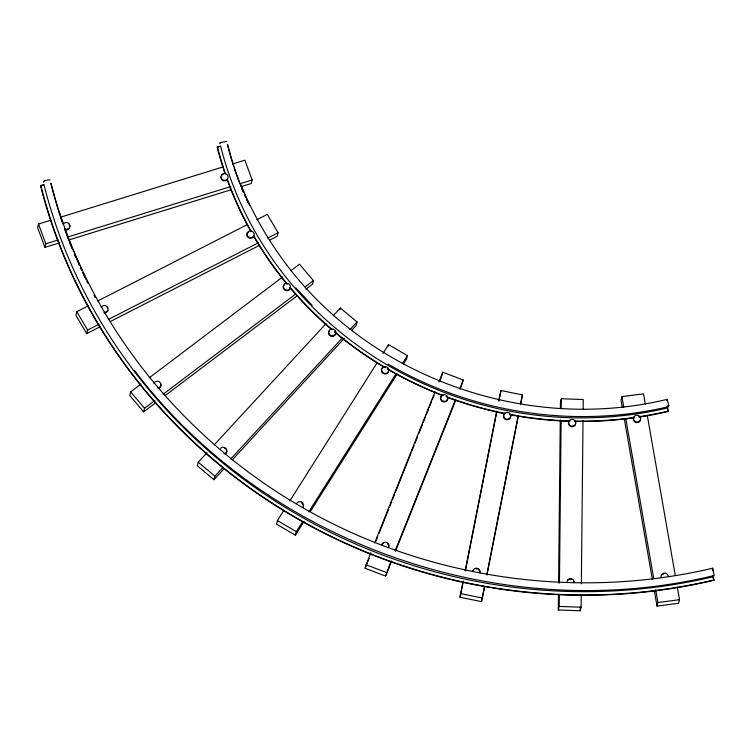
<?xml version="1.0" encoding="UTF-8"?>
<svg xmlns="http://www.w3.org/2000/svg" width="752" height="752" viewBox="0 0 752 752"><rect width="100%" height="100%" fill="white"/><g stroke="black" fill="none" stroke-linecap="round" stroke-linejoin="round"><path stroke-width="1.13" d="M581.24 594.306L581.108 607.212L580.206 610.765L558.322 609.985L558.473 594.729M558.595 582.997L560.259 419.898M560.381 408.167L560.437 402.301L561.34 398.748L583.232 399.528L583.129 408.919M558.322 609.985L559.215 606.432L559.338 594.7M559.46 582.96L561.114 421.045M561.246 408.129L561.34 398.748M580.206 610.765L580.243 607.249M581.343 583.749L583.016 420.65M388.079 364.006C471.692 413.074 574.096 428.978 668.519 406.682L668.725 405.272L667.09 399.35C528.365 433.03 372.757 378.933 286.559 264.742L286.606 264.807C268.032 240.217 252.597 213.324 240.913 184.804M388.615 547.484L388.718 545.35L387.477 543.527M388.765 546.892L388.869 544.758L387.628 542.935L385.513 542.126L383.341 542.643L381.931 544.279M447.6 397.77L447.496 399.904L446.096 401.54L443.924 402.057L441.809 401.248L440.569 399.425L440.663 397.291L442.073 395.655M639.021 417.097A365.359 344.407 14.2 0 0 668.246 411.429L667.353 406.296L667.522 407.941A361.966 341.201 14.2 0 1 220.58 146.02L217.168 147.148A365.359 344.407 14.2 0 0 225.111 173.862M638.993 416.758A365.105 344.172 14.2 0 0 668.208 411.1L668.293 411.457M660.923 577.564L661.412 574.866L662.991 573.391L665.21 573.09L667.231 574.105L668.274 576.032M484.664 586.588L481.506 601.619L459.98 597.238L463.157 581.174M465.187 570.843L496.677 411.297M498.717 400.966L500.973 390.523L522.499 394.903L520.685 404.087M459.98 597.238L463.147 582.208M465.413 570.73L496.903 411.184M498.933 400.854L500.973 390.523M481.506 601.619L484.448 586.701M486.939 574.067L518.203 415.668M520.694 403.044L521.371 399.603M486.929 575.111L518.419 415.565M302.962 507.431L303.601 504.761L302.699 502.778L300.762 501.631L298.516 501.781L296.824 503.154M43.691 182.332C41.896 180.687 48.852 179.606 50.121 179.944M50.835 220.214L38.502 224.03L37.6 227.593L44.913 247.37L59.493 242.858M44.913 247.37L45.806 243.808L38.502 224.03M88.257 305.829L76.807 311.676L75.914 315.229L86.696 333.597L100.232 326.688M86.696 333.597L87.599 330.043L76.807 311.676M140.887 384.15L130.622 391.914L129.72 395.467L143.651 411.861L155.786 402.687M143.651 411.861L144.553 408.308L154.818 400.543M219.81 143.698L220.43 142.551L226.747 141.357M232.518 163.992L244.851 160.176L252.155 179.954L251.262 183.507L241.166 186.637M206.969 452.751L198.237 462.226L197.334 465.779L213.982 479.72L224.312 468.515M213.982 479.72L214.884 476.157L222.827 467.547M256.883 219.706L267.298 214.386L278.08 232.753L277.187 236.307L269.902 240.029M291.09 270.56L299.484 264.206L313.415 280.609L312.522 284.162L305.989 289.097M283.664 510.702L277.422 520.591L276.52 524.144L295.376 535.198L304.128 521.362M339.942 309.805L340.393 308.029L357.04 321.969L356.138 325.522L351.372 330.692M295.376 535.198L296.279 531.645L302.52 521.756M388.126 346.362L388.577 344.585L407.434 355.64L406.541 359.193L403.42 364.137M391.67 560.879L385.597 576.107L365.096 568.268L370.764 552.758M385.597 576.107L390.833 561.678M442.12 374.891L442.796 372.221L463.298 380.061L460.224 389.047M521.597 398.457L522.499 394.903M645.338 404.228L643.524 393.813L621.932 396.652L621.03 400.205L622.242 407.152M667.09 399.35L666.817 400.468M677.298 586.974L679.517 599.692L678.624 603.245L657.022 606.093L657.925 602.531L655.697 589.812M712.435 569.095L712.717 568.192L714.174 575.515C502.806 626.783 265.729 544.316 134.392 370.341M566.764 582.462L567.628 579.858L569.471 578.664L571.717 578.749L573.532 580.074L574.208 582.133M374.675 542.963L434.985 391.801M438.886 382.007L442.796 372.221M365.096 568.268L368.997 558.482M375.944 541.083L377.673 536.731M378.98 533.469L388.521 509.546M389.395 507.365L391.557 501.932M392.431 499.76L394.603 494.318M395.467 492.146L411.09 452.995M411.955 450.815L414.126 445.381M414.991 443.201L417.595 436.677M418.902 433.415L422.37 424.711M423.235 422.539L425.406 417.106M426.271 414.925L428.443 409.492M429.307 407.311L431.479 401.878M432.353 399.697L434.083 395.355M439.723 381.217L441.894 375.774M395.167 550.802L455.486 399.632M459.82 388.756L463.298 380.061M395.571 551.094L455.881 399.923M225.92 453.531L226.784 451.576L226.258 449.48M329.357 330.664L328.492 332.619L329.019 334.715L330.73 336.153L332.976 336.379L334.903 335.307L335.918 332.76L335.392 330.673L333.672 329.235L331.425 329.009L329.508 330.072L328.643 332.027L329.169 334.123L330.88 335.561L333.127 335.787L335.054 334.715M40.796 185.537L43.936 184.597A541.957 510.871 14.2 0 0 713.131 576.765L713.921 580.29L712.539 575.346M220.383 146.443L217.431 146.95M504.545 413.835L503.473 415.687L503.765 417.811L505.316 419.409L507.534 419.86L509.565 418.996L510.646 417.144L510.354 415.01M472.886 570.853L473.957 569.001L475.997 568.136L478.216 568.587L479.767 570.185L480.058 572.31M472.735 571.445L473.807 569.593M289.915 500.823L377.335 362.389M382.956 353.487L388.577 344.585M308.771 511.868L396.201 373.434M402.442 363.545L407.434 355.64M310.369 511.473L397.169 374.026M227.424 144.91L227.471 144.713A354.822 334.471 14.2 0 0 233.759 166.596M153.906 383.661L155.119 381.884L157.215 381.151L159.396 381.753L160.834 383.435L160.975 385.579L159.762 387.346L157.666 388.079M159.612 387.938L160.825 386.171L160.684 384.028M284.435 284.576L283.222 286.343L283.354 288.486L284.792 290.178L286.973 290.77L289.078 290.037L290.281 288.27M381.79 544.871L383.191 543.235M43.409 181.439L44.161 181.053M220.035 142.852L220.787 142.466M214.123 444.996L326.095 323.539M333.239 315.784L340.393 308.029M230.77 458.936L342.743 337.469M349.887 329.714L357.04 321.969M232.246 459.904L344.228 338.438M101.257 307.389L102.78 305.857L104.989 305.491L107.038 306.431L108.147 308.32L107.743 311.037L106.22 312.569L104.011 312.935M107.893 310.444L106.37 311.977L104.161 312.343M248.668 231.86L247.145 233.393L246.891 235.517L248 237.406L250.059 238.346L252.268 237.98L253.791 236.438M640.337 420.293L638.758 421.778L636.53 422.069L634.519 421.064L633.475 419.137M661.262 575.459L663.95 573.832M388.333 371.892L386.641 373.265L384.404 373.415L382.458 372.278L381.555 370.285M149.281 377.795L282.696 276.905M163.212 394.198L295.696 294.013M305.021 286.954L313.415 280.609M165.111 395.637L297.595 295.451M63.375 223.842L65.161 222.583L67.417 222.592L69.269 223.852L70.021 225.891L69.231 228.514L67.445 229.774L65.189 229.764M69.381 227.922L67.595 229.181L65.339 229.172M221.426 175.479L223.212 174.22M227.433 179.559L225.647 180.809L223.391 180.809L221.539 179.549L220.787 177.51L221.577 174.887L223.363 173.627L225.619 173.627L227.471 174.896L228.223 176.927L227.583 178.967L225.797 180.217L223.541 180.217L221.69 178.957L220.928 176.917M575.12 424.918L573.278 426.111L571.022 426.027L569.217 424.701L568.54 422.643M567.478 580.45L569.32 579.256L571.567 579.341M220.524 448.286L222.442 447.224L224.688 447.449L226.408 448.888L226.935 450.984L226.07 452.939L224.143 454.001M97.628 301.044L247.521 224.491M87.599 330.043L99.048 324.197M108.42 319.412L258.303 242.849M267.674 238.064L278.08 232.753M110.638 321.367L259.487 245.34M60.931 217.093L223.541 166.775M45.806 243.808L58.148 239.991M68.235 236.871L230.855 186.552M239.822 183.77L252.155 179.954M68.46 240.076L231.071 189.758M50.798 183.497L50.845 183.3A534.813 504.141 14.2 0 0 59.963 215.157M40.74 185.688L43.757 185.03M668.65 404.905L668.763 405.798M668.378 406.296L668.114 405.488L668.406 406.428M668.171 411.316L667.428 408.43M713.883 579.961L713.845 579.971A545.097 513.832 14.2 0 1 40.834 185.537M712.717 568.192C573.259 601.149 422.013 577.705 298.516 505.231C187.521 440.343 99.584 335.608 59.634 212.957M657.925 602.531L679.517 599.692M559.215 606.432L581.108 607.212M475.847 568.728L476.956 568.954M460.882 593.685L482.399 598.066M365.989 564.714L386.49 572.554M301.58 502.797L303.451 505.353M277.422 520.591L296.279 531.645M224.538 448.042L225.393 448.756M198.237 462.226L214.884 476.157M478.065 569.179L479.616 570.777L479.908 572.902M295.856 287.866L312.136 305.312M130.622 391.914L144.553 408.308M106.887 307.023L107.442 307.963M243.648 192.127L241.796 187.953A354.568 334.236 14.2 0 0 243.507 192.221M244.569 194.213L245.96 197.344M246.891 199.43L249.664 205.691M72.775 249.495L73.705 251.6M74.636 253.697L76.037 256.846M76.967 258.942L79.759 265.23M80.69 267.327L82.081 270.476M83.011 272.572L85.803 278.87M69.118 224.444L69.88 226.484M575.007 421.44L575.684 423.498M573.381 580.666L574.058 582.725M712.511 569.621L712.764 570.693M40.514 185.65L40.523 185.688A545.35 514.077 14.2 0 0 713.874 580.271M647.359 415.79L675.268 575.402M621.932 396.652L623.746 407.067M625.767 418.629L653.676 578.241M624.263 418.714L652.379 579.482M654.4 591.053L657.022 606.093M713.15 576.775L712.999 575.581M227.696 144.713L227.696 144.76A354.568 334.236 14.2 0 0 233.985 166.624M634.453 417.764A365.359 344.407 14.2 0 1 574.462 421.402M569.828 421.289A365.359 344.407 14.2 0 1 509.809 414.737M505.241 413.844A365.359 344.407 14.2 0 1 447.111 397.319M442.759 395.674A365.359 344.407 14.2 0 1 387.336 369.119M384.347 367.352A365.359 344.407 14.2 0 1 334.499 332.008M331.867 329.78A365.359 344.407 14.2 0 1 289.905 287.649M286.982 284.153A365.359 344.407 14.2 0 1 253.349 235.818M250.557 230.92A365.359 344.407 14.2 0 1 227.057 179.39M634.434 417.435A365.105 344.172 14.2 0 1 574.49 421.064M569.856 420.951A365.105 344.172 14.2 0 1 509.884 414.399M505.316 413.515A365.105 344.172 14.2 0 1 446.133 396.595M442.872 395.355A365.105 344.172 14.2 0 1 387.496 368.809M385.494 367.643A365.105 344.172 14.2 0 1 334.687 331.735M332.055 329.508A365.105 344.172 14.2 0 1 290.122 287.405M287.198 283.908A365.105 344.172 14.2 0 1 253.593 235.611M251.365 231.701A365.105 344.172 14.2 0 1 227.32 179.22M225.384 173.693A365.105 344.172 14.2 0 1 217.46 146.941M242.858 191.158A354.822 334.471 14.2 0 1 241.561 187.991M239.061 181.617A354.822 334.471 14.2 0 1 234.116 167.677M248.104 202.673A354.568 334.236 14.2 0 1 246.684 199.553M245.763 197.466A354.568 334.236 14.2 0 1 244.4 194.317M241.345 186.947A354.568 334.236 14.2 0 1 234.333 167.705M75.585 256.958A534.813 504.141 14.2 0 1 74.692 254.843M72.07 248.489A534.813 504.141 14.2 0 1 69.955 243.169M68.31 238.892A534.813 504.141 14.2 0 1 64.747 229.219M62.858 223.823A534.813 504.141 14.2 0 1 60.32 216.247M95.128 297.416A534.559 503.896 14.2 0 1 94.056 295.376M87.768 283.072A534.559 503.896 14.2 0 1 86.762 281.004M85.756 278.936A534.559 503.896 14.2 0 1 82.805 272.703M81.836 270.617A534.559 503.896 14.2 0 1 80.408 267.486M79.468 265.39A534.559 503.896 14.2 0 1 76.695 259.083M75.792 256.968A534.559 503.896 14.2 0 1 74.467 253.8M72.286 248.498A534.559 503.896 14.2 0 1 64.973 229.247M63.083 223.852A534.559 503.896 14.2 0 1 60.545 216.275M60.188 215.185A534.559 503.896 14.2 0 1 51.042 183.347M440.813 396.699L440.719 398.833L441.96 400.656L444.075 401.455L446.246 400.948L447.647 399.312L447.75 397.178L446.509 395.355L444.394 394.546L442.223 395.063L440.813 396.699M247.295 232.8L247.041 234.925L248.151 236.814L250.209 237.754L252.418 237.388L253.941 235.846L254.195 233.731L253.076 231.842L251.027 230.892L248.818 231.268L247.295 232.8M633.814 417.031L633.325 419.729L634.368 421.656L636.38 422.662L638.608 422.37L640.187 420.885L640.676 418.187L639.632 416.26L637.611 415.254L635.393 415.546L633.814 417.031M382.044 368.217L381.405 370.877L382.307 372.87L384.253 374.007L386.49 373.857L388.182 372.484L388.822 369.824L387.919 367.831L385.983 366.694L383.736 366.844L382.044 368.217M569.255 420.641L568.39 423.235L569.067 425.294L570.871 426.619L573.127 426.704L574.97 425.51L575.835 422.906L575.158 420.847L573.344 419.522L571.088 419.447L569.255 420.641M504.695 413.243L503.624 415.095L503.915 417.219L505.466 418.817L507.685 419.268L509.715 418.403L510.796 416.552L510.505 414.418L508.954 412.829L506.735 412.378L504.695 413.243M284.576 283.983L283.372 285.751L283.504 287.894L284.942 289.586L287.123 290.178L289.219 289.445L290.432 287.678L290.3 285.534L288.862 283.842L286.681 283.25L284.576 283.983"/></g></svg>
